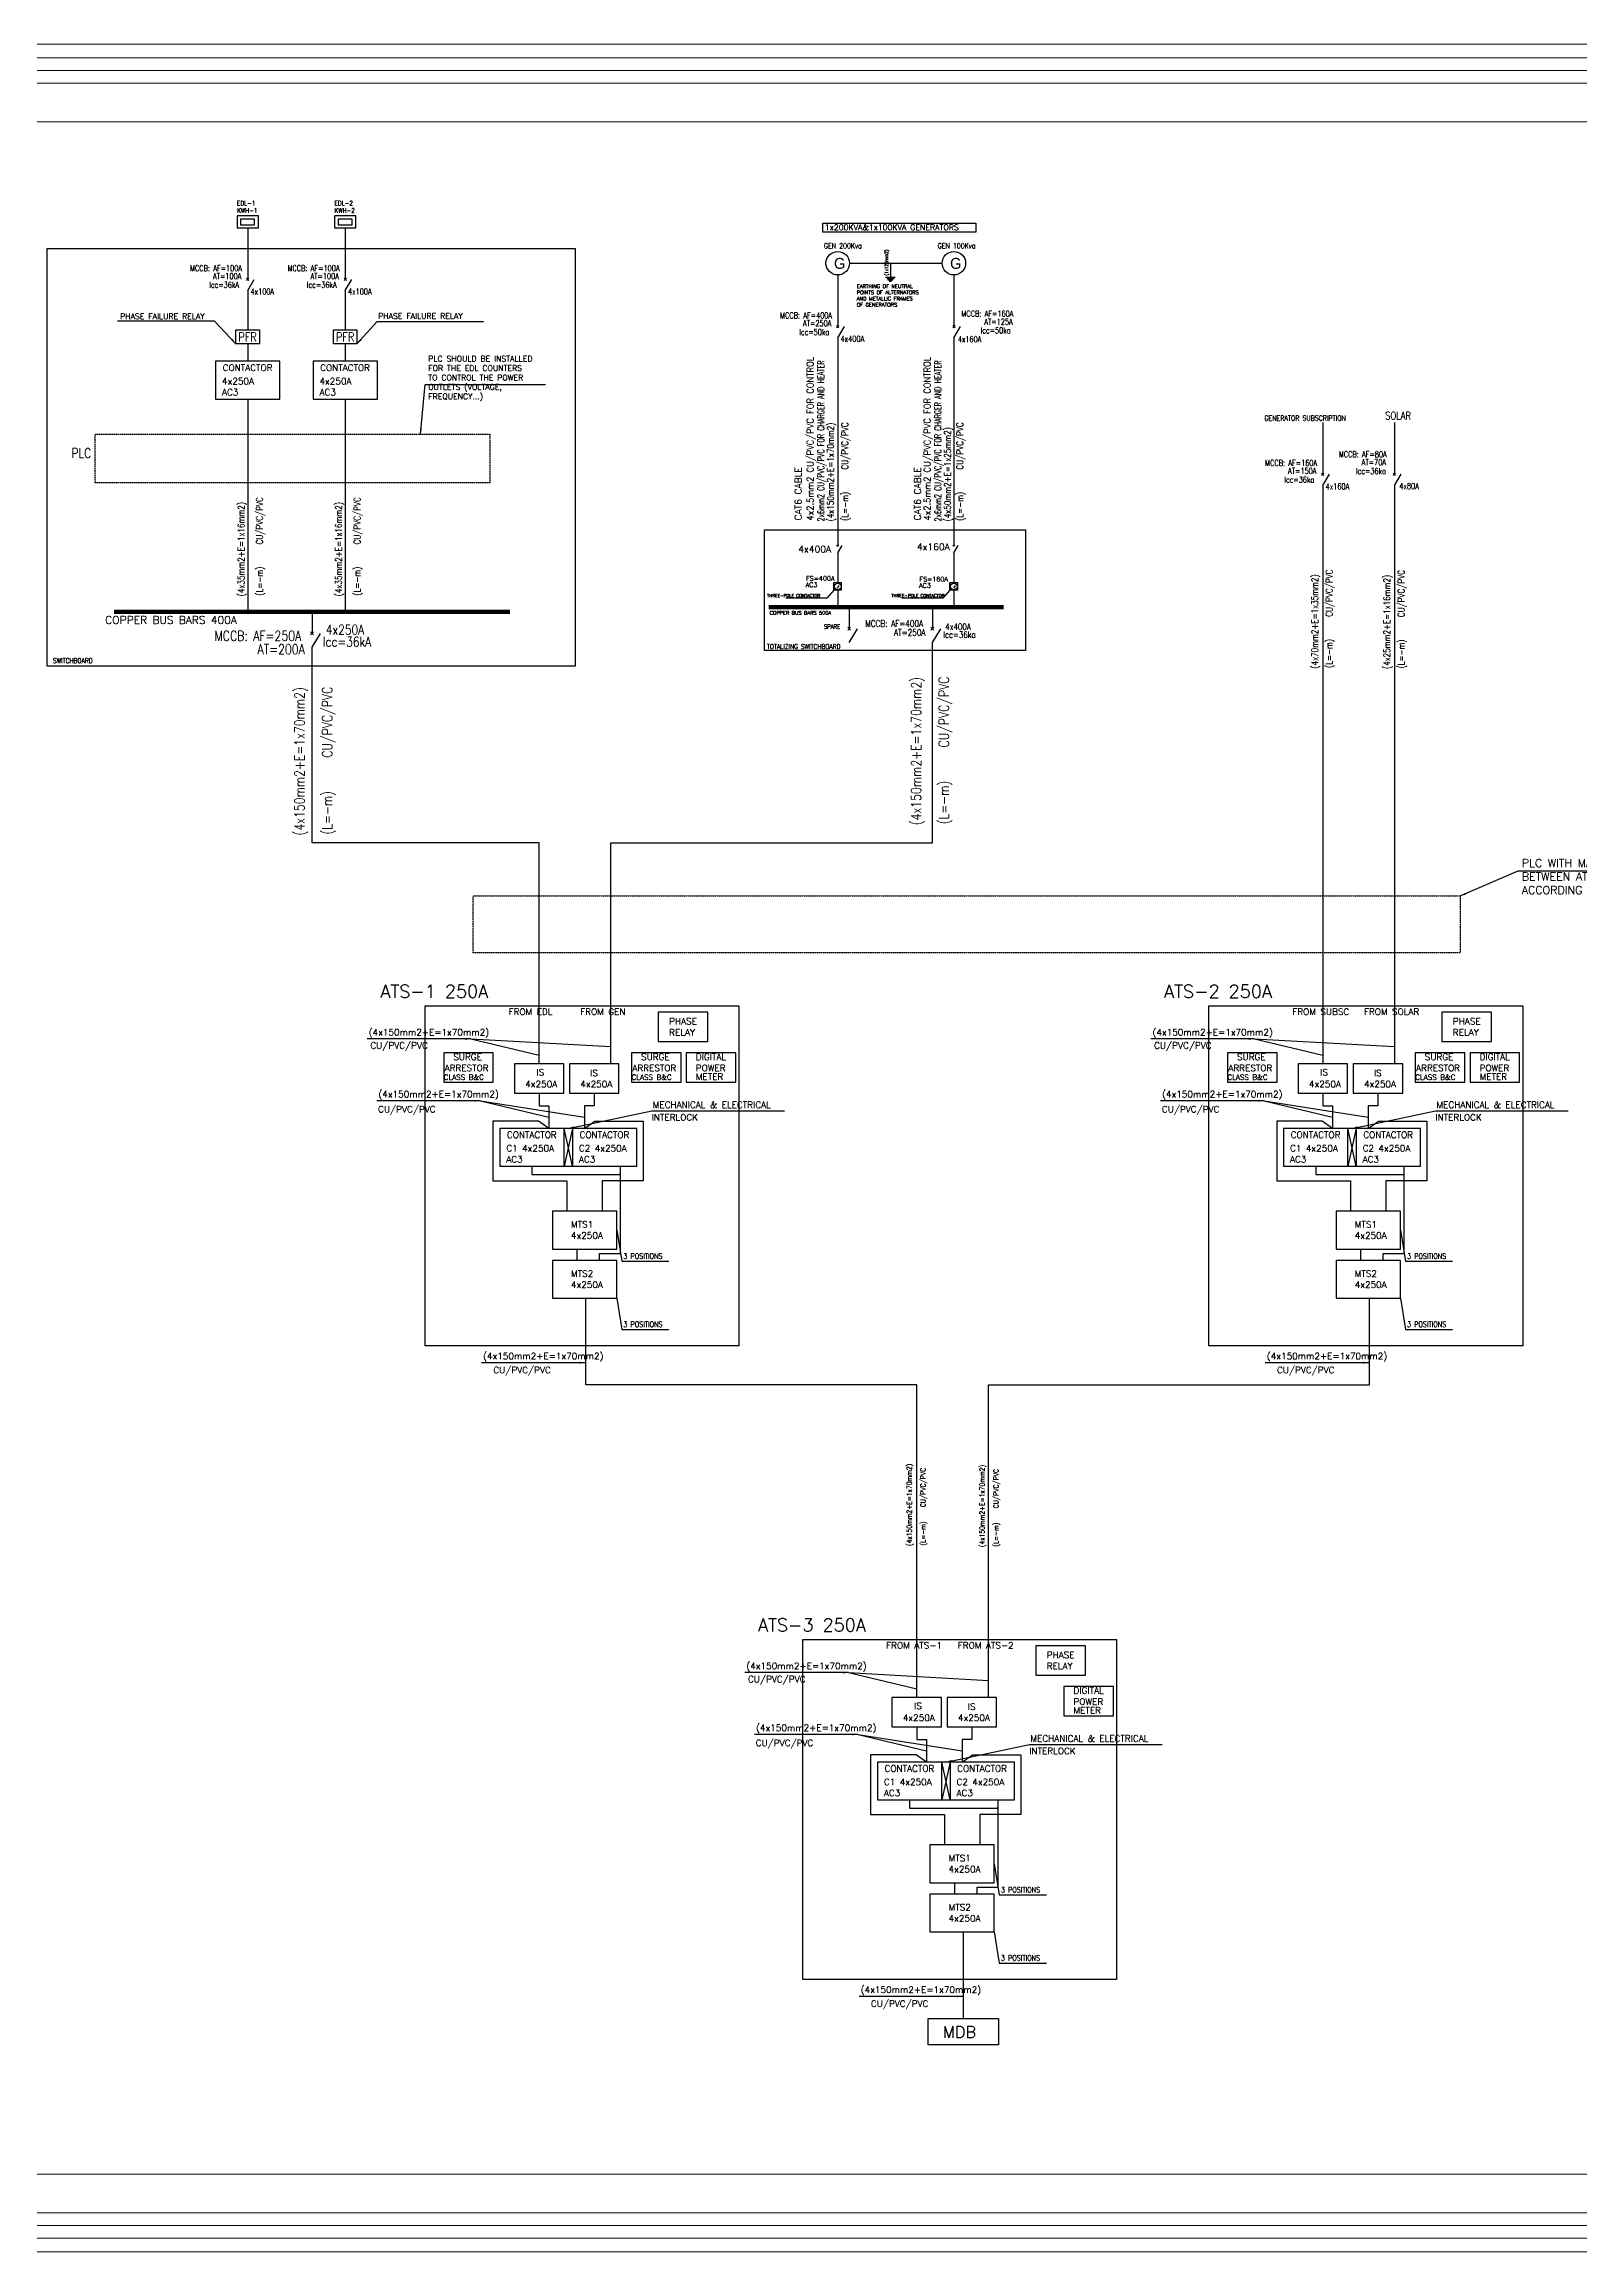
# Model space of a CAD drawing. Header units: inches. Extents: x 77 to 89477, y 45 to 56795.
# Drawn here: x 19922 to 59379, y 45 to 56795 of the extents above; entities that cross this region are included whole.
import ezdxf
from ezdxf.enums import TextEntityAlignment as Align

# ---------------------------------------------------------------- set-up
doc = ezdxf.new("R2010")
doc.units = ezdxf.units.IN
doc.header["$MEASUREMENT"] = 0
doc.linetypes.add('DASHED2', pattern=[0.375, 0.25, -0.125])
for name, color, linetype in [('E-05', 5, 'Continuous'), ('E-Frame', 3, 'Continuous'), ('E-Panelboards', 4, 'Continuous'), ('E-Panelboards-Text', 3, 'Continuous'), ('E-Panels & Risers', 4, 'Continuous'), ('E-TEXT', 1, 'Continuous'), ('E-Wiring', 5, 'Continuous')]:
    doc.layers.add(name, color=color, linetype=linetype)
doc.layers.add('SAS-CMU', color=30, linetype='Continuous', lineweight=20)
doc.layers.add('SAS-PAPER FRAME', color=122, linetype='Continuous', lineweight=18)
doc.styles.add('MRA DIMS', font='arial.ttf')
doc.styles.add('ROMANS', font='ROMANS.shx')
doc.styles.add('SIMPLEX', font='comic.ttf')
doc.dimstyles.new('DIMA', dxfattribs={"dimtxt": 2.5, "dimasz": 150, "dimexe": 1.5, "dimexo": 1, "dimgap": 0.75, "dimtad": 1, "dimdec": 0, "dimrnd": 5, "dimdsep": 46, "dimtxsty": 'MRA DIMS', "dimblk": 'OBLIQUE', "dimcen": 0, "dimdle": 0.5, "dimclrd": 256, "dimclre": 256, "dimclrt": 256, "dimadec": 1, "dimazin": 2, "dimtfac": 1, "dimtdec": 0, "dimtofl": 0, "dimtmove": 0, "dimatfit": 3, "dimfxl": 1, "dimtolj": 1, "dimtzin": 0, "dimlwd": -1, "dimlwe": -1, "dimarcsym": 0})

# ---------------------------------------------------------------- blocks, each defined once
blk = doc.blocks.new('MDB')
blk.add_lwpolyline([(-0.811, 0.533), (0.789, 0.533), (0.789, -0.067), (-0.811, -0.067)], close=True)
at = {"style": 'ROMANS'}
blk.add_text('MDB', height=0.2667, dxfattribs=at).set_placement((-0.477, 0.09))
blk = doc.blocks.new('C.B.')
at = {"linetype": 'Continuous', "ltscale": 0.5}
for p, q in [((-0.318, 0.038), (-0.395, -0.038)), ((-0.395, 0.038), (-0.318, -0.038)), ((0, 0), (-0.357, 0.213))]:
    blk.add_line(p, q, dxfattribs=at)
blk = doc.blocks.new('KWHM')
for points in [[(0.201, 0), (0.201, 0.226), (-0.201, 0.226), (-0.201, 0)], [(0.13, 0.055), (0.13, 0.163), (-0.135, 0.163), (-0.135, 0.055)]]:
    blk.add_lwpolyline(points, close=True)
blk = doc.blocks.new('_Oblique')
at = {"color": 0, "linetype": 'ByBlock', "lineweight": -2}
blk.add_line((-0.5, -0.5), (0.5, 0.5), dxfattribs=at)
blk = doc.blocks.new('D.S.')
at = {"linetype": 'Continuous', "ltscale": 0.5}
blk.add_line((0, 0), (-0.36, 0.21), dxfattribs=at)
blk.add_circle((-0.35, 0), 0.0328, dxfattribs=at)
blk = doc.blocks.new('Generator')
blk.add_circle((0, 0), 0.17)
at = {"style": 'SIMPLEX'}
blk.add_text('G', height=0.159, dxfattribs=at).set_placement((-0.055, -0.082))

msp = doc.modelspace()

# ---------------------------------------------------------------- linework, layer by layer
at = {"layer": 'E-05'}
for p, q in [((32638, 30581), (32638, 31794)), ((34478, 30581), (34478, 31794)), ((32638, 29831), (32638, 29502)), ((34054, 29831), (34054, 29502)), ((52775, 29831), (52775, 29502)), ((54191, 29831), (54191, 29502)), ((32623, 29109), (31452, 29109)), ((31452, 29109), (31452, 27573)), ((32886, 28925), (32623, 29109)), ((32638, 29502), (32886, 29502)), ((32886, 29502), (32886, 28925)), ((34054, 29502), (33806, 29502)), ((33806, 29502), (33806, 28925)), ((33806, 28925), (34069, 29109)), ((34069, 29109), (35310, 29109)), ((35310, 29109), (35310, 27573)), ((52760, 29109), (51590, 29109)), ((51590, 29109), (51590, 27573)), ((53023, 28925), (52760, 29109)), ((52775, 29502), (53023, 29502)), ((53023, 29502), (53023, 28925)), ((54191, 29502), (53943, 29502)), ((53943, 29502), (53943, 28925)), ((53943, 28925), (54206, 29109)), ((54206, 29109), (55447, 29109)), ((55447, 29109), (55447, 27573)), ((32455, 27951), (32455, 27740)), ((34730, 25712), (34730, 27951)), ((52592, 27951), (52592, 27740)), ((54868, 25712), (54868, 27951)), ((31452, 27573), (33351, 27573)), ((32455, 27740), (34730, 27740)), ((33351, 27573), (33351, 26797)), ((34260, 27573), (34260, 26797)), ((35310, 27573), (34260, 27573)), ((51590, 27573), (53488, 27573)), ((52592, 27740), (54868, 27740)), ((53488, 27573), (53488, 26797)), ((54397, 27573), (54397, 26797)), ((55447, 27573), (54397, 27573)), ((33616, 25532), (33616, 25822)), ((34193, 25532), (34193, 25712)), ((34193, 25712), (34730, 25712)), ((53754, 25532), (53754, 25822)), ((54330, 25532), (54330, 25712)), ((54330, 25712), (54868, 25712)), ((42341, 14292), (42341, 15505)), ((44181, 14292), (44181, 15505)), ((42341, 13542), (42341, 13213)), ((42341, 13213), (42589, 13213)), ((42589, 13213), (42589, 12636)), ((43757, 13213), (43508, 13213)), ((43508, 13213), (43508, 12636)), ((43757, 13542), (43757, 13213)), ((42326, 12820), (41155, 12820)), ((41155, 12820), (41155, 11284)), ((42589, 12636), (42326, 12820)), ((43508, 12636), (43772, 12820)), ((43772, 12820), (45013, 12820)), ((45013, 12820), (45013, 11284)), ((42157, 11662), (42157, 11451)), ((42157, 11451), (44433, 11451)), ((44433, 9423), (44433, 11662)), ((41155, 11284), (43054, 11284)), ((43054, 11284), (43054, 10508)), ((43963, 11284), (43963, 10508)), ((45013, 11284), (43963, 11284)), ((43319, 9243), (43319, 9533)), ((43896, 9243), (43896, 9423)), ((43896, 9423), (44433, 9423)), ((43538, 8268), (43538, 6046))]:
    msp.add_line(p, q, dxfattribs=at)
at = {"layer": 'E-05', "const_width": 36.9}
for points in [[(34730, 27759, 1), (34730, 27722, 1)], [(54868, 27759, 1), (54868, 27722, 1)], [(44433, 11470, 1), (44433, 11433, 1)]]:
    msp.add_lwpolyline(points, format="xyb", dxfattribs=at)
at = {"layer": 'E-Frame'}
for p, q in [((34632, 26309), (34760, 25508)), ((54769, 26309), (54897, 25508)), ((34760, 25508), (35969, 25508)), ((54897, 25508), (56106, 25508)), ((34632, 24557), (34760, 23756)), ((54769, 24557), (54897, 23756)), ((34760, 23756), (35969, 23756)), ((54897, 23756), (56106, 23756)), ((44335, 10020), (44463, 9219)), ((44463, 9219), (45672, 9219)), ((44335, 8268), (44463, 7467)), ((44463, 7467), (45672, 7467))]:
    msp.add_line(p, q, dxfattribs=at)
for points in [[(39930, 52196), (43860, 52196), (43860, 51960), (39930, 51960)], [(37774, 32075), (37774, 23333), (29708, 23333), (29708, 32075)], [(57911, 32075), (57911, 23333), (49845, 23333), (49845, 32075)], [(47477, 15786), (47477, 7044), (39411, 7044), (39411, 15786)]]:
    msp.add_lwpolyline(points, close=True, dxfattribs=at)
at = {"layer": 'E-Panelboards', "linetype": 'Continuous'}
for points in [[(24848, 49450), (25453, 49450), (25453, 49089), (24848, 49089)], [(27354, 49450), (27959, 49450), (27959, 49089), (27354, 49089)]]:
    msp.add_lwpolyline(points, close=True, dxfattribs=at)
at = {"layer": 'E-Panels & Risers', "linetype": 'Continuous'}
for p, q in [((41665, 51164), (41665, 50798)), ((41790, 50798), (41539, 50798)), ((41759, 50763), (41571, 50763)), ((41727, 50727), (41602, 50727)), ((41696, 50691), (41633, 50691)), ((40211, 42960), (40411, 42960)), ((40211, 42759), (40211, 42960)), ((40411, 42759), (40211, 42759)), ((40309, 42809), (40351, 42881)), ((40411, 42759), (40411, 42960)), ((43194, 42960), (43395, 42960)), ((43194, 42759), (43194, 42960)), ((43395, 42759), (43194, 42759)), ((43292, 42809), (43334, 42881)), ((43395, 42759), (43395, 42960)), ((35147, 28925), (31628, 28925)), ((33494, 27951), (33281, 28925)), ((33494, 28925), (33281, 27951)), ((55284, 28925), (51765, 28925)), ((53631, 27951), (53418, 28925)), ((53631, 28925), (53418, 27951)), ((44850, 12636), (41331, 12636)), ((43197, 11662), (42984, 12636)), ((43197, 12636), (42984, 11662))]:
    msp.add_line(p, q, dxfattribs=at)
at = {"layer": 'E-Panels & Risers'}
for points in [[(19999, 51543), (33568, 51543), (33568, 40810), (19999, 40810)], [(38430, 44311), (45140, 44311), (45140, 41209), (38430, 41209)]]:
    msp.add_lwpolyline(points, close=True, dxfattribs=at)
at = {"layer": 'E-Panels & Risers', "linetype": 'Continuous'}
for points in [[(24324, 48645), (24324, 47670), (25978, 47670), (25978, 48645)], [(26830, 48645), (26830, 47670), (28483, 47670), (28483, 48645)], [(35699, 31911), (35699, 31161), (36971, 31161), (36971, 31911)], [(55837, 31911), (55837, 31161), (57108, 31161), (57108, 31911)], [(30189, 30864), (30189, 30115), (31461, 30115), (31461, 30864)], [(35014, 30864), (35014, 30115), (36285, 30115), (36285, 30864)], [(36421, 30864), (36421, 30115), (37692, 30115), (37692, 30864)], [(50326, 30864), (50326, 30115), (51598, 30115), (51598, 30864)], [(55151, 30864), (55151, 30115), (56422, 30115), (56422, 30864)], [(56558, 30864), (56558, 30115), (57830, 30115), (57830, 30864)], [(32002, 30581), (32002, 29831), (33274, 29831), (33274, 30581)], [(33418, 30581), (33418, 29831), (34690, 29831), (34690, 30581)], [(52139, 30581), (52139, 29831), (53411, 29831), (53411, 30581)], [(53555, 30581), (53555, 29831), (54827, 29831), (54827, 30581)], [(32979, 26797), (32979, 25822), (34632, 25822), (34632, 26797)], [(53116, 26797), (53116, 25822), (54769, 25822), (54769, 26797)], [(32979, 25532), (32979, 24557), (34632, 24557), (34632, 25532)], [(53116, 25532), (53116, 24557), (54769, 24557), (54769, 25532)], [(45402, 15622), (45402, 14872), (46674, 14872), (46674, 15622)], [(41705, 14292), (41705, 13542), (42977, 13542), (42977, 14292)], [(43121, 14292), (43121, 13542), (44393, 13542), (44393, 14292)], [(46124, 14576), (46124, 13826), (47395, 13826), (47395, 14576)], [(42682, 10508), (42682, 9533), (44335, 9533), (44335, 10508)], [(42682, 9243), (42682, 8268), (44335, 8268), (44335, 9243)]]:
    msp.add_lwpolyline(points, close=True, dxfattribs=at)
for points in [[(31628, 28925), (31628, 27951), (35147, 27951)], [(33281, 27951), (33281, 28925)], [(33494, 28925), (33494, 27951)], [(35147, 27951), (35147, 28925)], [(51765, 28925), (51765, 27951), (55284, 27951)], [(53418, 27951), (53418, 28925)], [(53631, 28925), (53631, 27951)], [(55284, 27951), (55284, 28925)], [(41331, 12636), (41331, 11662), (44850, 11662)], [(42984, 11662), (42984, 12636)], [(43197, 12636), (43197, 11662)], [(44850, 11662), (44850, 12636)]]:
    msp.add_lwpolyline(points, dxfattribs=at)
for centre in [(40313, 42854), (43296, 42854)]:
    msp.add_circle(centre, 83.5, dxfattribs=at)
at = {"layer": 'E-TEXT', "linetype": 'Continuous'}
for p, q in [((40211, 42759), (40028, 42556)), ((43194, 42759), (43011, 42556)), ((40028, 42556), (38977, 42556)), ((43011, 42556), (41960, 42556))]:
    msp.add_line(p, q, dxfattribs=at)
at = {"layer": 'E-TEXT', "color": 110}
for points in [[(30882, 31224), (32638, 30803)], [(30882, 31224), (34478, 31025)], [(51020, 31224), (52775, 30803)], [(51020, 31224), (54615, 31025)], [(31131, 29634), (32886, 29214)], [(31131, 29634), (33806, 29214)], [(51268, 29634), (53023, 29214)], [(51268, 29634), (53943, 29214)], [(40585, 14935), (42341, 14514)], [(40585, 14935), (44181, 14736)], [(40834, 13346), (42589, 12925)], [(40834, 13346), (43508, 12925)]]:
    msp.add_lwpolyline(points, dxfattribs=at)
at = {"layer": 'E-Wiring'}
for points in [[(25151, 52076), (25151, 50748)], [(27656, 52076), (27656, 50748)], [(40613, 51164), (42993, 51164)], [(40312, 50863), (40312, 49535)], [(43295, 50863), (43295, 49535)], [(25151, 50462), (25151, 49450)], [(27656, 50462), (27656, 49450)], [(25151, 49089), (25151, 48645)], [(27656, 49089), (27656, 48645)], [(40312, 49249), (40311, 43925)], [(43295, 49249), (43294, 43925)], [(25151, 47670), (25151, 42205)], [(27656, 47670), (27656, 42205)], [(52775, 47068), (52775, 45740)], [(54616, 47068), (54616, 45740)], [(52775, 45454), (52775, 40130), (52775, 30581)], [(54616, 45454), (54615, 40130), (54615, 30581)], [(40311, 43720), (40311, 42960)], [(43294, 43720), (43294, 42960)], [(40311, 42759), (40311, 42324)], [(43294, 42759), (43294, 42324)], [(26804, 42205), (26804, 41649)], [(40605, 42324), (40605, 41768)], [(42745, 42324), (42745, 41768)]]:
    msp.add_lwpolyline(points, dxfattribs=at)
at = {"layer": 'E-Wiring', "linetype": 'DASHED2'}
for points in [[(21230, 46768), (31371, 46768), (31371, 45520), (21230, 45520)], [(30945, 34898), (56308, 34898), (56308, 33440), (30945, 33440)]]:
    msp.add_lwpolyline(points, close=True, dxfattribs=at)
at = {"layer": 'E-Wiring', "linetype": 'ByBlock', "const_width": 111}
for points in [[(21718, 42205), (31890, 42205)], [(44571, 42324), (38539, 42324)]]:
    msp.add_lwpolyline(points, dxfattribs=at)
at = {"layer": 'E-Wiring', "linetype": 'ByBlock'}
for points in [[(32638, 30581), (32638, 36265), (26804, 36265), (26804, 41292)], [(34478, 30581), (34478, 36265), (42745, 36265), (42745, 41411)], [(42341, 14292), (42341, 22335), (33835, 22335), (33835, 24557)], [(44181, 14292), (44181, 22335), (53972, 22335), (53972, 24557)]]:
    msp.add_lwpolyline(points, dxfattribs=at)
at = {"layer": 'SAS-CMU', "color": 244, "true_color": 0x991b1e}
msp.add_lwpolyline([(77, 45), (89477, 45), (89477, 56795), (77, 56795)], close=True, dxfattribs=at)
at = {"layer": 'SAS-PAPER FRAME'}
for points in [[(427, 395), (89127, 395), (89127, 56445), (427, 56445)], [(752, 720), (88802, 720), (88802, 56120), (752, 56120)], [(1077, 1045), (1077, 55795), (81227, 55795), (81227, 1045)], [(2077, 2045), (2077, 54795), (80227, 54795), (80227, 2045)]]:
    msp.add_lwpolyline(points, close=True, dxfattribs=at)

# ---------------------------------------------------------------- block references
at = {"layer": 'E-Panelboards', "linetype": 'Continuous'}
for name, p, xscale, yscale, zscale in [('KWHM', (25151, 52076), 1360.340891756094, 1360.340891756094, 1360.340891756094), ('KWHM', (27656, 52076), 1360.340891756094, 1360.340891756094, 1360.340891756094), ('MDB', (43551, 5445), 1126.939251270753, 1126.939251270753, 1126.939251270753)]:
    msp.add_blockref(name, p, dxfattribs=dict(at, xscale=xscale, yscale=yscale, zscale=zscale))
at = {"layer": 'E-Panels & Risers', "linetype": 'Continuous', "xscale": 1777.138121683926, "yscale": 1777.138121683926, "zscale": 1777.138121683926}
for p in [(40312, 51164), (43295, 51164)]:
    msp.add_blockref('Generator', p, dxfattribs=at)
at = {"layer": 'E-Panels & Risers', "linetype": 'Continuous', "rotation": 270}
for name, p, xscale, yscale, zscale in [('C.B.', (25151, 50462), 799.712154757767, 799.712154757767, 799.712154757767), ('C.B.', (27656, 50462), 799.712154757767, 799.712154757767, 799.712154757767), ('C.B.', (40312, 49249), 799.712154757767, 799.712154757767, 799.712154757767), ('C.B.', (43295, 49249), 799.712154757767, 799.712154757767, 799.712154757767), ('C.B.', (52775, 45454), 799.712154757767, 799.712154757767, 799.712154757767), ('C.B.', (54616, 45454), 799.712154757767, 799.712154757767, 799.712154757767), ('D.S.', (40311, 43720), 533.141436505178, 533.141436505178, 533.141436505178), ('D.S.', (43294, 43720), 533.141436505178, 533.141436505178, 533.141436505178), ('C.B.', (26804, 41292), 1001.723778907336, 1001.723778907336, 1001.723778907336), ('C.B.', (40605, 41411), 1001.723778907336, 1001.723778907336, 1001.723778907336), ('C.B.', (42745, 41411), 1001.723778907336, 1001.723778907336, 1001.723778907336)]:
    msp.add_blockref(name, p, dxfattribs=dict(at, xscale=xscale, yscale=yscale, zscale=zscale))

# ---------------------------------------------------------------- texts
at = {"layer": 'E-Panelboards-Text', "lineweight": -3, "style": 'ROMANS', "width": 0.8}
for s, p in [('EDL-1', (24874, 52647)), ('KWH-1', (24879, 52459)), ('EDL-2', (27380, 52647)), ('KWH-2', (27384, 52459))]:
    msp.add_text(s, height=120.9, dxfattribs=at).set_placement(p)
at = {"layer": 'E-TEXT', "lineweight": -3, "style": 'ROMANS', "width": 0.8}
for s, height, p in [('GEN 200Kva', 131.6, (40443, 51611)), ('GEN 100Kva', 131.6, (43367, 51611)), ('MCCB: AF=100A', 154, (24338, 51037)), ('MCCB: AF=100A', 154, (26843, 51037)), ('Icc=36kA', 154, (24547, 50608)), ('AT=100A', 154, (24624, 50832)), ('4x100A', 154, (25527, 50436)), ('Icc=36kA', 154, (27053, 50608)), ('AT=100A', 154, (27129, 50832)), ('4x100A', 154, (28032, 50436)), ('MCCB: AF=160A', 154, (44158, 49867)), ('PFR', 231, (25147, 49267)), ('PFR', 231, (27652, 49267)), ('MCCB: AF=400A', 154, (39499, 49824)), ('Icc=50ka', 154, (39708, 49395)), ('AT=250A', 154, (39784, 49619)), ('Icc=50ka', 154, (44368, 49438)), ('AT=125A', 154, (44444, 49661)), ('4x400A', 154, (40688, 49223)), ('4x160A', 154, (43699, 49212)), ('GENERATOR SUBSCRIPTION', 131.63, (52321, 47182)), ('SOLAR', 197.4, (54709, 47247)), ('PLC', 249.6, (20877, 46282)), ('MCCB: AF=160A', 154, (51962, 46029)), ('MCCB: AF=80A', 154, (53803, 46252)), ('AT=70A', 154, (54088, 46046)), ('Icc=36ka', 154, (52172, 45600)), ('AT=150A', 154, (52248, 45824)), ('4x160A', 154, (53151, 45428)), ('Icc=36ka', 154, (54012, 45822)), ('4x80A', 154, (54992, 45436)), ('MCCB: AF=250A', 256.67, (25413, 41586)), ('Icc=36kA', 249.6, (27702, 41433)), ('4x250A', 249.6, (27649, 41744)), ('SPARE', 110.9, (40166, 41824)), ('MCCB: AF=400A', 171.11, (41763, 41901)), ('AT=250A', 171.1, (42161, 41670)), ('Icc=36ka', 166.4, (43440, 41614)), ('4x400A', 166.4, (43404, 41821)), ('SWITCHBOARD', 124.79, (20658, 40946)), ('AT=200A', 256.7, (26011, 41239)), ('TOTALIZING SWITCHBOARD', 124.79, (39437, 41310))]:
    msp.add_text(s, height=height, dxfattribs=at).set_placement(p, align=Align.MIDDLE_CENTER)
for s, height, p in [('(1x120mm2)', 85.3, (41603, 50847)), ('(4x150mm2+E=1x70mm2)', 171.11, (40210, 44526)), ('CU/PVC/PVC', 171.1, (40580, 45859)), ('(4x50mm2+E=1x25mm2)', 171.11, (43217, 44526)), ('CU/PVC/PVC', 171.1, (43536, 45859)), ('(4x35mm2+E=1x16mm2)', 171.11, (25067, 42602)), ('CU/PVC/PVC', 171.1, (25542, 43935)), ('(4x35mm2+E=1x16mm2)', 171.11, (27572, 42602)), ('CU/PVC/PVC', 171.1, (28047, 43935)), ('(L=-m)', 171.1, (40580, 44542)), ('(L=-m)', 171.1, (43536, 44542)), ('(L=-m)', 171.1, (25542, 42618)), ('(L=-m)', 171.1, (28047, 42618)), ('(4x70mm2+E=1x35mm2)', 171.11, (52652, 40743)), ('CU/PVC/PVC', 171.1, (53021, 42076)), ('(4x25mm2+E=1x16mm2)', 171.11, (54505, 40731)), ('CU/PVC/PVC', 171.1, (54875, 42064)), ('(L=-m)', 171.1, (53021, 40759)), ('(L=-m)', 171.1, (54875, 40747)), ('(4x150mm2+E=1x70mm2)', 256.67, (42454, 36717)), ('CU/PVC/PVC', 256.7, (43166, 38716)), ('(4x150mm2+E=1x70mm2)', 256.67, (26610, 36454)), ('CU/PVC/PVC', 256.7, (27321, 38453)), ('(L=-m)', 256.7, (27321, 36478)), ('(L=-m)', 256.7, (43166, 36741)), ('(4x150mm2+E=1x70mm2)', 128.34, (42212, 18188)), ('CU/PVC/PVC', 128.3, (42568, 19187)), ('(4x150mm2+E=1x70mm2)', 128.34, (44085, 18158)), ('CU/PVC/PVC', 128.3, (44441, 19158)), ('(L=-m)', 128.3, (42568, 18200)), ('(L=-m)', 128.3, (44441, 18170))]:
    msp.add_text(s, height=height, rotation=90, dxfattribs=at).set_placement(p)
at = {"layer": 'E-TEXT', "style": 'ROMANS'}
for s, height, p in [('CONTACTOR', 166.6, (24509, 48394)), ('CONTACTOR', 166.6, (27014, 48394)), ('AC3', 166.6, (24492, 47765)), ('4x250A', 166.6, (24492, 48049)), ('AC3', 166.6, (26997, 47765)), ('4x250A', 166.6, (26997, 48049)), ('ATS-1 250A', 333.2, (28560, 32281)), ('ATS-2 250A', 333.2, (48697, 32281)), ('FROM EDL', 166.6, (31854, 31840)), ('FROM GEN', 166.6, (33695, 31840)), ('FROM SUBSC', 166.6, (51991, 31840)), ('FROM SOLAR', 166.6, (53832, 31840)), ('(4x150mm2+E=1x70mm2)', 166.61, (28261, 31312)), ('PHASE', 166.6, (35979, 31595)), ('RELAY', 166.6, (35979, 31309)), ('(4x150mm2+E=1x70mm2)', 166.61, (48399, 31312)), ('PHASE', 166.6, (56117, 31595)), ('RELAY', 166.6, (56117, 31309)), ('CU/PVC/PVC', 166.6, (28302, 30972)), ('SURGE', 166.6, (30434, 30679)), ('SURGE', 166.6, (35259, 30679)), ('DIGITAL', 166.6, (36666, 30679)), ('CU/PVC/PVC', 166.6, (48439, 30972)), ('SURGE', 166.6, (50571, 30679)), ('SURGE', 166.6, (55396, 30679)), ('DIGITAL', 166.6, (56803, 30679)), ('CLASS B&C', 133.3, (30190, 30172)), ('ARRESTOR', 166.6, (30211, 30393)), ('4x250A', 166.6, (32282, 29980)), ('IS', 166.6, (32570, 30283)), ('4x250A', 166.6, (33698, 29980)), ('IS', 166.6, (33950, 30265)), ('CLASS B&C', 133.3, (35014, 30172)), ('ARRESTOR', 166.6, (35036, 30393)), ('POWER', 166.6, (36666, 30393)), ('METER', 166.6, (36666, 30172)), ('CLASS B&C', 133.3, (50327, 30172)), ('ARRESTOR', 166.6, (50348, 30393)), ('4x250A', 166.6, (52419, 29980)), ('IS', 166.6, (52707, 30283)), ('4x250A', 166.6, (53835, 29980)), ('IS', 166.6, (54088, 30265)), ('CLASS B&C', 133.3, (55152, 30172)), ('ARRESTOR', 166.6, (55173, 30393)), ('POWER', 166.6, (56803, 30393)), ('METER', 166.6, (56803, 30172)), ('CU/PVC/PVC', 166.6, (28502, 29332)), ('(4x150mm2+E=1x70mm2)', 166.61, (28510, 29722)), ('MECHANICAL & ELECTRICAL', 166.61, (35558, 29447)), ('CU/PVC/PVC', 166.6, (48640, 29332)), ('(4x150mm2+E=1x70mm2)', 166.61, (48647, 29722)), ('MECHANICAL & ELECTRICAL', 166.61, (55695, 29447)), ('INTERLOCK', 166.6, (35529, 29125)), ('INTERLOCK', 166.6, (55667, 29125)), ('C1 4x250A', 166.6, (31796, 28330)), ('CONTACTOR', 166.6, (31812, 28674)), ('C2 4x250A', 166.6, (33661, 28330)), ('CONTACTOR', 166.6, (33678, 28674)), ('C1 4x250A', 166.6, (51933, 28330)), ('CONTACTOR', 166.6, (51950, 28674)), ('C2 4x250A', 166.6, (53798, 28330)), ('CONTACTOR', 166.6, (53815, 28674)), ('AC3', 166.6, (31796, 28046)), ('AC3', 166.6, (33661, 28046)), ('AC3', 166.6, (51933, 28046)), ('AC3', 166.6, (53798, 28046)), ('4x250A', 166.6, (33457, 26087)), ('MTS1', 166.6, (33457, 26373)), ('4x250A', 166.6, (53595, 26087)), ('MTS1', 166.6, (53595, 26373)), ('4x250A', 166.6, (33457, 24823)), ('MTS2', 166.6, (33457, 25108)), ('4x250A', 166.6, (53595, 24823)), ('MTS2', 166.6, (53595, 25108)), ('(4x150mm2+E=1x70mm2)', 166.61, (31200, 22988)), ('CU/PVC/PVC', 166.6, (31461, 22629)), ('(4x150mm2+E=1x70mm2)', 166.61, (51338, 22988)), ('CU/PVC/PVC', 166.6, (51598, 22629)), ('ATS-3 250A', 333.2, (38263, 15993)), ('FROM ATS-1', 166.6, (41557, 15551)), ('FROM ATS-2', 166.6, (43398, 15551)), ('PHASE', 166.6, (45682, 15306)), ('(4x150mm2+E=1x70mm2)', 166.61, (37964, 15023)), ('CU/PVC/PVC', 166.6, (38005, 14683)), ('RELAY', 166.6, (45682, 15020)), ('DIGITAL', 166.6, (46369, 14390)), ('POWER', 166.6, (46369, 14104)), ('(4x150mm2+E=1x70mm2)', 166.61, (38213, 13433)), ('4x250A', 166.6, (41985, 13691)), ('IS', 166.6, (42273, 13995)), ('4x250A', 166.6, (43401, 13691)), ('IS', 166.6, (43653, 13977)), ('METER', 166.6, (46369, 13883)), ('CU/PVC/PVC', 166.6, (38205, 13043)), ('MECHANICAL & ELECTRICAL', 166.61, (45261, 13158)), ('CONTACTOR', 166.6, (41515, 12386)), ('CONTACTOR', 166.6, (43381, 12386)), ('INTERLOCK', 166.6, (45232, 12836)), ('AC3', 166.6, (41498, 11757)), ('C1 4x250A', 166.6, (41498, 12041)), ('AC3', 166.6, (43364, 11757)), ('C2 4x250A', 166.6, (43364, 12041)), ('MTS1', 166.6, (43160, 10084)), ('4x250A', 166.6, (43160, 9798)), ('4x250A', 166.6, (43160, 8534)), ('MTS2', 166.6, (43160, 8820)), ('(4x150mm2+E=1x70mm2)', 166.61, (40903, 6700)), ('CU/PVC/PVC', 166.6, (41164, 6340))]:
    msp.add_text(s, height=height, dxfattribs=at).set_placement(p)
at = {"layer": 'E-TEXT', "lineweight": -3, "style": 'ROMANS'}
for s, width, p, p2 in [('4x2.5mm2 CU/PVC/PVC FOR CONTROL', 0.809402, (39690, 44551), (39690, 48759)), ('2x6mm2 CU/PVC/PVC FOR CHARGER AND HEATER', 0.614912, (39964, 44526), (39964, 48665)), ('4x2.5mm2 CU/PVC/PVC FOR CONTROL', 0.809402, (42697, 44551), (42697, 48759)), ('2x6mm2 CU/PVC/PVC FOR CHARGER AND HEATER', 0.614912, (42972, 44526), (42972, 48665))]:
    msp.add_text(s, height=171.11, rotation=90, dxfattribs=dict(at, width=width)).set_placement(p, p2, align=Align.FIT)
for p in [(39384, 44551), (42444, 44551)]:
    msp.add_text('CAT6 CABLE ', height=171.11, rotation=90, dxfattribs=at).set_placement(p)
at = {"layer": 'E-TEXT', "lineweight": -3, "style": 'ROMANS', "width": 0.8}
for p in [(34801, 25569), (54938, 25569), (34801, 23817), (54938, 23817), (44503, 9280), (44503, 7528)]:
    msp.add_text('3 POSITIONS', height=142.89, dxfattribs=at).set_placement(p)
at = {"layer": 'E-TEXT', "lineweight": -3, "style": 'ROMANS'}
for s, insert, char_height, width, attachment_point in [('1x200KVA&1x100KVA GENERATORS ', (39981, 52015), 146.25, 6430.79, 7), ('EARTHING OF NEUTRAL POINTS OF ALTERNATORS \\PAND METALLIC FRAMES OF GENERATORS', (40799, 50050), 95.06, 1803.52, 7), ('PHASE FAILURE RELAY', (21873, 49871), 145.59, 3328.55, 1), ('PHASE FAILURE RELAY', (28504, 49877), 145.59, 3328.55, 1), ('PLC SHOULD BE INSTALLED FOR THE EDL COUNTERS \\PTO CONTROL THE POWER OUTLETS (VOLTAGE, FREQUENCY...)', (29791, 48782), 145.59, 3328.55, 1), ('PLC WITH MANUAL OVERRIDE SHOULD BE INSTALLED BETWEEN ATSs TO CHOOSE THE APPROPRIATE SOURCE ACCORDING TO  THE CURRENT POWER CONSUMPTION ', (57887, 35848), 207.99, 8625.3, 1)]:
    msp.add_mtext(s, dxfattribs=dict(at, insert=insert, char_height=char_height, width=width, attachment_point=attachment_point))
at = {"layer": 'E-TEXT', "lineweight": -3, "attachment_point": 7, "style": 'ROMANS'}
for s, insert, char_height in [('4x400A', (39298, 43730), 171.1), ('4x160A', (42347, 43788), 171.1), ('{THREE-POLE CONTACTOR}', (38497, 42580), 80.15), ('{AC3}', (39485, 42839), 120.2), ('FS=400A', (39497, 43003), 120.2), ('{THREE-POLE CONTACTOR}', (41690, 42580), 80.15), ('{AC3}', (42400, 42820), 120.2), ('FS=160A', (42412, 42983), 120.2), ('COPPER BUS BARS 400A', (21492, 41893), 200.37), ('COPPER BUS BARS 500A', (38563, 42130), 93.51)]:
    msp.add_mtext(s, dxfattribs=dict(at, insert=insert, char_height=char_height))

# ---------------------------------------------------------------- leaders
at = {"layer": 'E-TEXT'}
for points in [[(24848, 49089), (24299, 49678), (21804, 49678)], [(27959, 49089), (28481, 49668), (31206, 49668)], [(29588, 46768), (29713, 48046), (32806, 48046)], [(56308, 34898), (57798, 35543), (61208, 35543)], [(33387, 28925), (35533, 29373), (38943, 29373)], [(53525, 28925), (55670, 29373), (59080, 29373)], [(43090, 12636), (45236, 13084), (48646, 13084)]]:
    msp.add_leader(points, dimstyle='DIMA', override={"dimgap": 0.75, "dimtad": 0}, dxfattribs=at)
at = {"layer": 'E-TEXT', "color": 110}
for points in [[(30882, 31224), (28221, 31224)], [(51020, 31224), (48359, 31224)], [(31131, 29634), (28470, 29634)], [(51268, 29634), (48607, 29634)], [(33821, 22901), (31160, 22901)], [(53959, 22901), (51298, 22901)], [(40585, 14935), (37924, 14935)], [(40834, 13346), (38173, 13346)], [(43524, 6612), (40863, 6612)]]:
    msp.add_leader(points, dimstyle='DIMA', dxfattribs=at)

doc.saveas('drawing.dxf')
